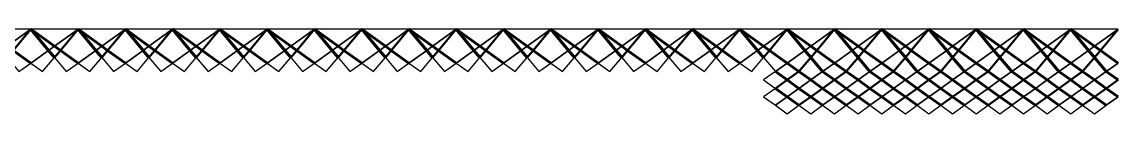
# Model space of a CAD drawing. Header units: millimetres. Extents: x 0 to 143, y 53 to 59.
# Drawn here: x 71.6 to 142.8, y 53.5 to 58.9 of the extents above; entities that cross this region are included whole.
import ezdxf

# ---------------------------------------------------------------- set-up
doc = ezdxf.new("R2010")
doc.units = ezdxf.units.MM
doc.layers.add('Concrete bases', color=2, linetype='Continuous')
for name, color, linetype, lineweight in [('Tendons 1 internal', 50, 'Continuous', 50), ('Tendons 2 external', 201, 'Continuous', 35), ('Tendons 3 middle', 170, 'Continuous', 60)]:
    doc.layers.add(name, color=color, linetype=linetype, lineweight=lineweight)

msp = doc.modelspace()

# ---------------------------------------------------------------- linework, layer by layer
at = {"layer": 'Concrete bases'}
for points in [[(72.145, 58.948), (69.075, 58.948), (70.61, 57.857)], [(72.145, 58.948), (70.61, 57.857), (70.993, 57.584)], [(72.145, 58.948), (70.993, 57.584), (72.145, 56.765), (73.296, 57.584)], [(75.215, 58.948), (72.145, 58.948), (73.68, 57.857)], [(72.145, 58.948), (73.296, 57.584), (73.68, 57.857)], [(75.215, 58.948), (73.68, 57.857), (74.063, 57.584)], [(75.215, 58.948), (74.063, 57.584), (75.215, 56.765), (76.366, 57.584)], [(75.215, 58.948), (76.366, 57.584), (76.75, 57.857)], [(78.285, 58.948), (75.215, 58.948), (76.75, 57.857)], [(78.285, 58.948), (76.75, 57.857), (77.133, 57.584)], [(78.285, 58.948), (77.133, 57.584), (78.285, 56.765), (79.436, 57.584)], [(78.285, 58.948), (79.436, 57.584), (79.82, 57.857)], [(81.355, 58.948), (78.285, 58.948), (79.82, 57.857)], [(81.355, 58.948), (79.82, 57.857), (80.203, 57.584)], [(81.355, 58.948), (80.203, 57.584), (81.355, 56.765), (82.506, 57.584)], [(84.425, 58.948), (81.355, 58.948), (82.89, 57.857)], [(81.355, 58.948), (82.506, 57.584), (82.89, 57.857)], [(84.425, 58.948), (82.89, 57.857), (83.273, 57.584)], [(84.425, 58.948), (83.273, 57.584), (84.425, 56.765), (85.576, 57.584)], [(84.425, 58.948), (85.576, 57.584), (85.96, 57.857)], [(87.495, 58.948), (84.425, 58.948), (85.96, 57.857)], [(87.495, 58.948), (85.96, 57.857), (86.343, 57.584)], [(87.495, 58.948), (86.343, 57.584), (87.495, 56.765), (88.646, 57.584)], [(87.495, 58.948), (88.646, 57.584), (89.03, 57.857)], [(90.565, 58.948), (87.495, 58.948), (89.03, 57.857)], [(90.565, 58.948), (89.03, 57.857), (89.413, 57.584)], [(90.565, 58.948), (89.413, 57.584), (90.565, 56.765), (91.716, 57.584)], [(93.635, 58.948), (90.565, 58.948), (92.1, 57.857)], [(90.565, 58.948), (91.716, 57.584), (92.1, 57.857)], [(93.635, 58.948), (92.1, 57.857), (92.483, 57.584)], [(93.635, 58.948), (92.483, 57.584), (93.635, 56.765), (94.786, 57.584)], [(96.705, 58.948), (93.635, 58.948), (95.17, 57.857)], [(93.635, 58.948), (94.786, 57.584), (95.17, 57.857)], [(96.705, 58.948), (95.17, 57.857), (95.553, 57.584)], [(96.705, 58.948), (95.553, 57.584), (96.705, 56.765), (97.856, 57.584)], [(96.705, 58.948), (97.856, 57.584), (98.24, 57.857)], [(99.775, 58.948), (96.705, 58.948), (98.24, 57.857)], [(99.775, 58.948), (98.24, 57.857), (98.623, 57.584)], [(99.775, 58.948), (98.623, 57.584), (99.775, 56.765), (100.926, 57.584)], [(102.845, 58.948), (99.775, 58.948), (101.31, 57.857)], [(99.775, 58.948), (100.926, 57.584), (101.31, 57.857)], [(102.845, 58.948), (101.31, 57.857), (101.693, 57.584)], [(102.845, 58.948), (101.693, 57.584), (102.845, 56.765), (103.996, 57.584)], [(102.845, 58.948), (103.996, 57.584), (104.38, 57.857)], [(105.915, 58.948), (102.845, 58.948), (104.38, 57.857)], [(105.915, 58.948), (104.38, 57.857), (104.763, 57.584)], [(105.915, 58.948), (104.763, 57.584), (105.915, 56.765), (107.066, 57.584)], [(105.915, 58.948), (107.066, 57.584), (107.45, 57.857)], [(108.985, 58.948), (105.915, 58.948), (107.45, 57.857)], [(108.985, 58.948), (107.45, 57.857), (107.833, 57.584)], [(108.985, 58.948), (107.833, 57.584), (108.985, 56.765), (110.136, 57.584)], [(108.985, 58.948), (110.136, 57.584), (110.52, 57.857)], [(112.055, 58.948), (108.985, 58.948), (110.52, 57.857)], [(112.055, 58.948), (110.52, 57.857), (110.903, 57.584)], [(112.055, 58.948), (110.903, 57.584), (112.055, 56.765), (113.206, 57.584)], [(115.125, 58.948), (112.055, 58.948), (113.59, 57.857)], [(112.055, 58.948), (113.206, 57.584), (113.59, 57.857)], [(115.125, 58.948), (113.59, 57.857), (113.973, 57.584)], [(115.125, 58.948), (113.973, 57.584), (115.125, 56.765), (116.276, 57.584)], [(115.125, 58.948), (116.276, 57.584), (116.66, 57.857)], [(118.195, 58.948), (115.125, 58.948), (116.66, 57.857)], [(118.195, 58.948), (116.66, 57.857), (117.043, 57.584)], [(118.195, 58.948), (117.043, 57.584), (118.195, 56.765), (119.346, 57.584)], [(118.195, 58.948), (119.346, 57.584), (119.73, 57.857)], [(121.265, 58.948), (118.195, 58.948), (119.73, 57.857)], [(121.265, 58.948), (119.73, 57.857), (120.113, 57.584)], [(121.265, 58.948), (120.113, 57.584), (121.265, 56.765), (122.416, 57.584)], [(121.265, 58.948), (122.416, 57.584), (122.8, 57.857)], [(124.335, 58.948), (121.265, 58.948), (122.8, 57.857)], [(124.335, 58.948), (122.8, 57.857), (123.183, 57.584)], [(124.335, 58.948), (123.183, 57.584), (124.335, 56.765), (125.486, 57.584)], [(124.335, 58.948), (125.486, 57.584), (125.87, 57.857)], [(127.405, 58.948), (124.335, 58.948), (125.87, 57.857)], [(127.405, 58.948), (125.87, 57.857), (126.253, 57.584)], [(127.405, 58.948), (126.253, 57.584), (127.405, 56.765), (128.556, 57.584)], [(130.475, 58.948), (127.405, 58.948), (128.94, 57.857)], [(127.405, 58.948), (128.556, 57.584), (128.94, 57.857)], [(130.475, 58.948), (128.94, 57.857), (129.323, 57.584)], [(130.475, 58.948), (129.323, 57.584), (130.475, 56.765), (131.626, 57.584)], [(133.545, 58.948), (130.475, 58.948), (132.01, 57.857)], [(130.475, 58.948), (131.626, 57.584), (132.01, 57.857)], [(133.545, 58.948), (132.01, 57.857), (132.393, 57.584)], [(133.545, 58.948), (132.393, 57.584), (133.545, 56.765), (134.696, 57.584)], [(133.545, 58.948), (134.696, 57.584), (135.08, 57.857)], [(136.615, 58.948), (133.545, 58.948), (135.08, 57.857)], [(136.615, 58.948), (135.08, 57.857), (135.463, 57.584)], [(136.615, 58.948), (135.463, 57.584), (136.615, 56.765), (137.766, 57.584)], [(139.685, 58.948), (136.615, 58.948), (138.15, 57.857)], [(136.615, 58.948), (137.766, 57.584), (138.15, 57.857)], [(139.685, 58.948), (138.15, 57.857), (138.533, 57.584)], [(139.685, 58.948), (138.533, 57.584), (139.685, 56.765), (140.836, 57.584)], [(139.685, 58.948), (140.836, 57.584), (141.22, 57.857)], [(142.755, 58.948), (139.685, 58.948), (141.22, 57.857)], [(142.755, 58.948), (141.22, 57.857), (141.603, 57.584)], [(74.063, 57.584), (73.68, 57.857), (73.296, 57.584), (73.68, 57.129)], [(77.133, 57.584), (76.75, 57.857), (76.366, 57.584), (76.75, 57.129)], [(80.203, 57.584), (79.82, 57.857), (79.436, 57.584), (79.82, 57.129)], [(83.273, 57.584), (82.89, 57.857), (82.506, 57.584), (82.89, 57.129)], [(86.343, 57.584), (85.96, 57.857), (85.576, 57.584), (85.96, 57.129)], [(89.413, 57.584), (89.03, 57.857), (88.646, 57.584), (89.03, 57.129)], [(92.483, 57.584), (92.1, 57.857), (91.716, 57.584), (92.1, 57.129)], [(95.553, 57.584), (95.17, 57.857), (94.786, 57.584), (95.17, 57.129)], [(98.623, 57.584), (98.24, 57.857), (97.856, 57.584), (98.24, 57.129)], [(101.693, 57.584), (101.31, 57.857), (100.926, 57.584), (101.31, 57.129)], [(104.763, 57.584), (104.38, 57.857), (103.996, 57.584), (104.38, 57.129)], [(107.833, 57.584), (107.45, 57.857), (107.066, 57.584), (107.45, 57.129)], [(110.903, 57.584), (110.52, 57.857), (110.136, 57.584), (110.52, 57.129)], [(113.973, 57.584), (113.59, 57.857), (113.206, 57.584), (113.59, 57.129)], [(117.043, 57.584), (116.66, 57.857), (116.276, 57.584), (116.66, 57.129)], [(120.113, 57.584), (119.73, 57.857), (119.346, 57.584), (119.73, 57.129)], [(123.183, 57.584), (122.8, 57.857), (122.416, 57.584), (122.8, 57.129)], [(126.253, 57.584), (125.87, 57.857), (125.486, 57.584), (125.87, 57.129)], [(129.323, 57.584), (128.94, 57.857), (128.556, 57.584), (128.94, 57.129)], [(132.393, 57.584), (132.01, 57.857), (131.626, 57.584), (132.01, 57.129)], [(135.463, 57.584), (135.08, 57.857), (134.696, 57.584), (135.08, 57.129)], [(138.533, 57.584), (138.15, 57.857), (137.766, 57.584), (138.15, 57.129)], [(141.603, 57.584), (141.22, 57.857), (140.836, 57.584), (141.22, 57.129)], [(72.145, 56.765), (70.993, 57.584), (70.61, 57.129), (71.377, 56.219)], [(73.68, 57.129), (73.296, 57.584), (72.145, 56.765), (72.912, 56.219)], [(74.063, 57.584), (73.68, 57.129), (74.447, 56.219), (75.215, 56.765)], [(76.75, 57.129), (76.366, 57.584), (75.215, 56.765), (75.982, 56.219)], [(77.133, 57.584), (76.75, 57.129), (77.517, 56.219), (78.285, 56.765)], [(79.82, 57.129), (79.436, 57.584), (78.285, 56.765), (79.052, 56.219)], [(81.355, 56.765), (80.203, 57.584), (79.82, 57.129), (80.587, 56.219)], [(82.89, 57.129), (82.506, 57.584), (81.355, 56.765), (82.122, 56.219)], [(83.273, 57.584), (82.89, 57.129), (83.657, 56.219), (84.425, 56.765)], [(85.96, 57.129), (85.576, 57.584), (84.425, 56.765), (85.192, 56.219)], [(87.495, 56.765), (86.343, 57.584), (85.96, 57.129), (86.727, 56.219)], [(89.03, 57.129), (88.646, 57.584), (87.495, 56.765), (88.262, 56.219)], [(90.565, 56.765), (89.413, 57.584), (89.03, 57.129), (89.797, 56.219)], [(92.1, 57.129), (91.716, 57.584), (90.565, 56.765), (91.332, 56.219)], [(92.483, 57.584), (92.1, 57.129), (92.867, 56.219), (93.635, 56.765)], [(95.17, 57.129), (94.786, 57.584), (93.635, 56.765), (94.402, 56.219)], [(95.553, 57.584), (95.17, 57.129), (95.937, 56.219), (96.705, 56.765)], [(98.24, 57.129), (97.856, 57.584), (96.705, 56.765), (97.472, 56.219)], [(99.775, 56.765), (98.623, 57.584), (98.24, 57.129), (99.007, 56.219)], [(101.31, 57.129), (100.926, 57.584), (99.775, 56.765), (100.542, 56.219)], [(101.693, 57.584), (101.31, 57.129), (102.077, 56.219), (102.845, 56.765)], [(104.38, 57.129), (103.996, 57.584), (102.845, 56.765), (103.612, 56.219)], [(105.915, 56.765), (104.763, 57.584), (104.38, 57.129), (105.147, 56.219)], [(107.45, 57.129), (107.066, 57.584), (105.915, 56.765), (106.682, 56.219)], [(108.985, 56.765), (107.833, 57.584), (107.45, 57.129), (108.217, 56.219)], [(110.52, 57.129), (110.136, 57.584), (108.985, 56.765), (109.752, 56.219)], [(110.903, 57.584), (110.52, 57.129), (111.287, 56.219), (112.055, 56.765)], [(113.59, 57.129), (113.206, 57.584), (112.055, 56.765), (112.822, 56.219)], [(113.973, 57.584), (113.59, 57.129), (114.357, 56.219), (115.125, 56.765)], [(116.66, 57.129), (116.276, 57.584), (115.125, 56.765), (115.892, 56.219)], [(118.195, 56.765), (117.043, 57.584), (116.66, 57.129), (117.427, 56.219)], [(119.73, 57.129), (119.346, 57.584), (118.195, 56.765), (118.962, 56.219)], [(120.113, 57.584), (119.73, 57.129), (120.497, 56.219), (121.265, 56.765)], [(122.8, 57.129), (122.416, 57.584), (121.265, 56.765), (122.032, 56.219)], [(123.567, 56.219), (122.8, 57.129), (122.032, 56.219), (122.8, 55.673)], [(124.335, 56.765), (123.183, 57.584), (122.8, 57.129), (123.567, 56.219)], [(125.87, 57.129), (125.486, 57.584), (124.335, 56.765), (125.102, 56.219)], [(126.637, 56.219), (125.87, 57.129), (125.102, 56.219), (125.87, 55.673)], [(127.405, 56.765), (126.253, 57.584), (125.87, 57.129), (126.637, 56.219)], [(128.94, 57.129), (128.556, 57.584), (127.405, 56.765), (128.172, 56.219)], [(129.707, 56.219), (128.94, 57.129), (128.172, 56.219), (128.94, 55.673)], [(129.323, 57.584), (128.94, 57.129), (129.707, 56.219), (130.475, 56.765)], [(132.01, 57.129), (131.626, 57.584), (130.475, 56.765), (131.242, 56.219)], [(132.777, 56.219), (132.01, 57.129), (131.242, 56.219), (132.01, 55.673)], [(132.393, 57.584), (132.01, 57.129), (132.777, 56.219), (133.545, 56.765)], [(135.08, 57.129), (134.696, 57.584), (133.545, 56.765), (134.312, 56.219)], [(135.847, 56.219), (135.08, 57.129), (134.312, 56.219), (135.08, 55.673)], [(136.615, 56.765), (135.463, 57.584), (135.08, 57.129), (135.847, 56.219)], [(138.15, 57.129), (137.766, 57.584), (136.615, 56.765), (137.382, 56.219)], [(138.917, 56.219), (138.15, 57.129), (137.382, 56.219), (138.15, 55.673)], [(138.533, 57.584), (138.15, 57.129), (138.917, 56.219), (139.685, 56.765)], [(141.22, 57.129), (140.836, 57.584), (139.685, 56.765), (140.452, 56.219)], [(141.987, 56.219), (141.22, 57.129), (140.452, 56.219), (141.22, 55.673)], [(142.755, 56.765), (141.603, 57.584), (141.22, 57.129), (141.987, 56.219)], [(121.265, 56.765), (120.497, 56.219), (121.265, 55.673), (122.032, 56.219)], [(124.335, 56.765), (123.567, 56.219), (124.335, 55.673), (125.102, 56.219)], [(127.405, 56.765), (126.637, 56.219), (127.405, 55.673), (128.172, 56.219)], [(130.475, 56.765), (129.707, 56.219), (130.475, 55.673), (131.242, 56.219)], [(133.545, 56.765), (132.777, 56.219), (133.545, 55.673), (134.312, 56.219)], [(136.615, 56.765), (135.847, 56.219), (136.615, 55.673), (137.382, 56.219)], [(139.685, 56.765), (138.917, 56.219), (139.685, 55.673), (140.452, 56.219)], [(120.497, 56.219), (119.73, 55.673), (120.497, 55.128), (121.265, 55.673)], [(121.265, 55.673), (120.497, 55.128), (121.265, 54.582), (122.032, 55.128)], [(122.032, 56.219), (121.265, 55.673), (122.032, 55.128), (122.8, 55.673)], [(122.8, 55.673), (122.032, 55.128), (122.8, 54.582), (123.567, 55.128)], [(123.567, 56.219), (122.8, 55.673), (123.567, 55.128), (124.335, 55.673)], [(124.335, 55.673), (123.567, 55.128), (124.335, 54.582), (125.102, 55.128)], [(125.102, 56.219), (124.335, 55.673), (125.102, 55.128), (125.87, 55.673)], [(125.87, 55.673), (125.102, 55.128), (125.87, 54.582), (126.637, 55.128)], [(126.637, 56.219), (125.87, 55.673), (126.637, 55.128), (127.405, 55.673)], [(127.405, 55.673), (126.637, 55.128), (127.405, 54.582), (128.172, 55.128)], [(128.172, 56.219), (127.405, 55.673), (128.172, 55.128), (128.94, 55.673)], [(128.94, 55.673), (128.172, 55.128), (128.94, 54.582), (129.707, 55.128)], [(129.707, 56.219), (128.94, 55.673), (129.707, 55.128), (130.475, 55.673)], [(130.475, 55.673), (129.707, 55.128), (130.475, 54.582), (131.242, 55.128)], [(131.242, 56.219), (130.475, 55.673), (131.242, 55.128), (132.01, 55.673)], [(132.01, 55.673), (131.242, 55.128), (132.01, 54.582), (132.777, 55.128)], [(132.777, 56.219), (132.01, 55.673), (132.777, 55.128), (133.545, 55.673)], [(133.545, 55.673), (132.777, 55.128), (133.545, 54.582), (134.312, 55.128)], [(134.312, 56.219), (133.545, 55.673), (134.312, 55.128), (135.08, 55.673)], [(135.08, 55.673), (134.312, 55.128), (135.08, 54.582), (135.847, 55.128)], [(135.847, 56.219), (135.08, 55.673), (135.847, 55.128), (136.615, 55.673)], [(136.615, 55.673), (135.847, 55.128), (136.615, 54.582), (137.382, 55.128)], [(137.382, 56.219), (136.615, 55.673), (137.382, 55.128), (138.15, 55.673)], [(138.15, 55.673), (137.382, 55.128), (138.15, 54.582), (138.917, 55.128)], [(138.917, 56.219), (138.15, 55.673), (138.917, 55.128), (139.685, 55.673)], [(139.685, 55.673), (138.917, 55.128), (139.685, 54.582), (140.452, 55.128)], [(140.452, 56.219), (139.685, 55.673), (140.452, 55.128), (141.22, 55.673)], [(141.22, 55.673), (140.452, 55.128), (141.22, 54.582), (141.987, 55.128)], [(141.987, 56.219), (141.22, 55.673), (141.987, 55.128), (142.755, 55.673)], [(120.497, 55.128), (119.73, 54.582), (120.497, 54.036), (121.265, 54.582)], [(122.032, 55.128), (121.265, 54.582), (122.032, 54.036), (122.8, 54.582)], [(123.567, 55.128), (122.8, 54.582), (123.567, 54.036), (124.335, 54.582)], [(125.102, 55.128), (124.335, 54.582), (125.102, 54.036), (125.87, 54.582)], [(126.637, 55.128), (125.87, 54.582), (126.637, 54.036), (127.405, 54.582)], [(128.172, 55.128), (127.405, 54.582), (128.172, 54.036), (128.94, 54.582)], [(129.707, 55.128), (128.94, 54.582), (129.707, 54.036), (130.475, 54.582)], [(131.242, 55.128), (130.475, 54.582), (131.242, 54.036), (132.01, 54.582)], [(132.777, 55.128), (132.01, 54.582), (132.777, 54.036), (133.545, 54.582)], [(134.312, 55.128), (133.545, 54.582), (134.312, 54.036), (135.08, 54.582)], [(135.847, 55.128), (135.08, 54.582), (135.847, 54.036), (136.615, 54.582)], [(137.382, 55.128), (136.615, 54.582), (137.382, 54.036), (138.15, 54.582)], [(138.917, 55.128), (138.15, 54.582), (138.917, 54.036), (139.685, 54.582)], [(140.452, 55.128), (139.685, 54.582), (140.452, 54.036), (141.22, 54.582)], [(141.987, 55.128), (141.22, 54.582), (141.987, 54.036), (142.755, 54.582)], [(121.265, 54.582), (120.497, 54.036), (121.265, 53.49), (122.032, 54.036)], [(122.8, 54.582), (122.032, 54.036), (122.8, 53.49), (123.567, 54.036)], [(124.335, 54.582), (123.567, 54.036), (124.335, 53.49), (125.102, 54.036)], [(125.87, 54.582), (125.102, 54.036), (125.87, 53.49), (126.637, 54.036)], [(127.405, 54.582), (126.637, 54.036), (127.405, 53.49), (128.172, 54.036)], [(128.94, 54.582), (128.172, 54.036), (128.94, 53.49), (129.707, 54.036)], [(130.475, 54.582), (129.707, 54.036), (130.475, 53.49), (131.242, 54.036)], [(132.01, 54.582), (131.242, 54.036), (132.01, 53.49), (132.777, 54.036)], [(133.545, 54.582), (132.777, 54.036), (133.545, 53.49), (134.312, 54.036)], [(135.08, 54.582), (134.312, 54.036), (135.08, 53.49), (135.847, 54.036)], [(136.615, 54.582), (135.847, 54.036), (136.615, 53.49), (137.382, 54.036)], [(138.15, 54.582), (137.382, 54.036), (138.15, 53.49), (138.917, 54.036)], [(139.685, 54.582), (138.917, 54.036), (139.685, 53.49), (140.452, 54.036)], [(141.22, 54.582), (140.452, 54.036), (141.22, 53.49), (141.987, 54.036)]]:
    msp.add_lwpolyline(points, close=True, dxfattribs=at)
at = {"layer": 'Tendons 1 internal', "linetype": 'Continuous', "ltscale": 250}
for p, q in [((72.145, 58.948, 0.4), (70.994, 57.584, 0.4)), ((75.215, 58.948, 0.4), (74.064, 57.584, 0.4)), ((77.134, 57.584, 0.4), (78.285, 58.948, 0.4)), ((81.355, 58.948, 0.4), (80.204, 57.584, 0.4)), ((84.425, 58.948, 0.4), (83.274, 57.584, 0.4)), ((87.495, 58.948, 0.4), (86.344, 57.584, 0.4)), ((90.565, 58.948, 0.4), (89.414, 57.584, 0.4)), ((93.635, 58.948, 0.4), (92.484, 57.584, 0.4)), ((95.554, 57.584, 0.4), (96.705, 58.948, 0.4)), ((99.775, 58.948, 0.4), (98.624, 57.584, 0.4)), ((101.694, 57.584, 0.4), (102.845, 58.948, 0.4)), ((105.915, 58.948, 0.4), (104.764, 57.584, 0.4)), ((108.985, 58.948, 0.4), (107.834, 57.584, 0.4)), ((112.055, 58.948, 0.4), (110.904, 57.584, 0.4)), ((113.974, 57.584, 0.4), (115.125, 58.948, 0.4)), ((118.195, 58.948, 0.4), (117.044, 57.584, 0.4)), ((121.265, 58.948, 0.4), (120.114, 57.584, 0.4)), ((124.335, 58.948, 0.4), (123.184, 57.584, 0.4)), ((127.405, 58.948, 0.4), (126.254, 57.584, 0.4)), ((130.475, 58.948, 0.4), (129.324, 57.584, 0.4)), ((132.394, 57.584, 0.4), (133.545, 58.948, 0.4)), ((136.615, 58.948, 0.4), (135.464, 57.584, 0.4)), ((139.685, 58.948, 0.4), (138.534, 57.584, 0.4)), ((141.604, 57.584, 0.4), (142.755, 58.948, 0.4)), ((73.68, 57.129, 0.4), (74.064, 57.584, 0.4)), ((77.134, 57.584, 0.4), (76.75, 57.129, 0.4)), ((79.82, 57.129, 0.4), (80.204, 57.584, 0.4)), ((83.274, 57.584, 0.4), (82.89, 57.129, 0.4)), ((86.344, 57.584, 0.4), (85.96, 57.129, 0.4)), ((89.414, 57.584, 0.4), (89.03, 57.129, 0.4)), ((92.1, 57.129, 0.4), (92.484, 57.584, 0.4)), ((95.17, 57.129, 0.4), (95.554, 57.584, 0.4)), ((98.624, 57.584, 0.4), (98.24, 57.129, 0.4)), ((101.31, 57.129, 0.4), (101.694, 57.584, 0.4)), ((104.764, 57.584, 0.4), (104.38, 57.129, 0.4)), ((107.45, 57.129, 0.4), (107.834, 57.584, 0.4)), ((110.904, 57.584, 0.4), (110.52, 57.129, 0.4)), ((113.974, 57.584, 0.4), (113.59, 57.129, 0.4)), ((117.044, 57.584, 0.4), (116.66, 57.129, 0.4)), ((119.73, 57.129, 0.4), (120.114, 57.584, 0.4)), ((122.033, 56.219, 0.4), (122.8, 57.129, 0.4)), ((123.184, 57.584, 0.4), (122.8, 57.129, 0.4)), ((125.103, 56.219, 0.4), (125.87, 57.129, 0.4)), ((126.254, 57.584, 0.4), (125.87, 57.129, 0.4)), ((128.94, 57.129, 0.4), (128.173, 56.219, 0.4)), ((128.94, 57.129, 0.4), (129.324, 57.584, 0.4)), ((131.243, 56.219, 0.4), (132.01, 57.129, 0.4)), ((132.01, 57.129, 0.4), (132.394, 57.584, 0.4)), ((134.313, 56.219, 0.4), (135.08, 57.129, 0.4)), ((135.464, 57.584, 0.4), (135.08, 57.129, 0.4)), ((138.15, 57.129, 0.4), (137.383, 56.219, 0.4)), ((138.534, 57.584, 0.4), (138.15, 57.129, 0.4)), ((141.22, 57.129, 0.4), (140.453, 56.219, 0.4)), ((141.22, 57.129, 0.4), (141.604, 57.584, 0.4)), ((120.498, 55.128, 0.4), (121.265, 55.673, 0.4)), ((122.033, 56.219, 0.4), (121.265, 55.673, 0.4)), ((124.335, 55.673, 0.4), (123.568, 55.128, 0.4)), ((125.103, 56.219, 0.4), (124.335, 55.673, 0.4)), ((127.405, 55.673, 0.4), (126.638, 55.128, 0.4)), ((127.405, 55.673, 0.4), (128.173, 56.219, 0.4)), ((129.708, 55.128, 0.4), (130.475, 55.673, 0.4)), ((130.475, 55.673, 0.4), (131.243, 56.219, 0.4)), ((133.545, 55.673, 0.4), (132.778, 55.128, 0.4)), ((133.545, 55.673, 0.4), (134.313, 56.219, 0.4)), ((135.848, 55.128, 0.4), (136.615, 55.673, 0.4)), ((136.615, 55.673, 0.4), (137.383, 56.219, 0.4)), ((139.685, 55.673, 0.4), (138.918, 55.128, 0.4)), ((139.685, 55.673, 0.4), (140.453, 56.219, 0.4)), ((141.988, 55.128, 0.4), (142.755, 55.673, 0.4)), ((123.568, 55.128, 0.4), (122.8, 54.582, 0.4)), ((125.87, 54.582, 0.4), (126.638, 55.128, 0.4)), ((128.94, 54.582, 0.4), (129.708, 55.128, 0.4)), ((132.01, 54.582, 0.4), (132.778, 55.128, 0.4)), ((135.848, 55.128, 0.4), (135.08, 54.582, 0.4)), ((138.15, 54.582, 0.4), (138.918, 55.128, 0.4)), ((141.22, 54.582, 0.4), (141.988, 55.128, 0.4)), ((122.033, 54.036, 0.4), (122.8, 54.582, 0.4)), ((125.87, 54.582, 0.4), (125.103, 54.036, 0.4)), ((128.94, 54.582, 0.4), (128.173, 54.036, 0.4)), ((131.243, 54.036, 0.4), (132.01, 54.582, 0.4)), ((134.313, 54.036, 0.4), (135.08, 54.582, 0.4)), ((137.383, 54.036, 0.4), (138.15, 54.582, 0.4)), ((141.22, 54.582, 0.4), (140.453, 54.036, 0.4))]:
    msp.add_line(p, q, dxfattribs=at)
at = {"layer": 'Tendons 2 external', "linetype": 'Continuous', "ltscale": 250}
for p, q in [((72.145, 58.948, 0.9), (70.61, 57.857, 0.9)), ((73.68, 57.857, 0.9), (75.215, 58.948, 0.9)), ((78.285, 58.948, 0.9), (76.75, 57.857, 0.9)), ((81.355, 58.948, 0.9), (79.82, 57.857, 0.9)), ((82.89, 57.857, 0.9), (84.425, 58.948, 0.9)), ((85.96, 57.857, 0.9), (87.495, 58.948, 0.9)), ((90.565, 58.948, 0.9), (89.03, 57.857, 0.9)), ((93.635, 58.948, 0.9), (92.1, 57.857, 0.9)), ((95.17, 57.857, 0.9), (96.705, 58.948, 0.9)), ((98.24, 57.857, 0.9), (99.775, 58.948, 0.9)), ((102.845, 58.948, 0.9), (101.31, 57.857, 0.9)), ((104.38, 57.857, 0.9), (105.915, 58.948, 0.9)), ((108.985, 58.948, 0.9), (107.45, 57.857, 0.9)), ((112.055, 58.948, 0.9), (110.52, 57.857, 0.9)), ((115.125, 58.948, 0.9), (113.59, 57.857, 0.9)), ((118.195, 58.948, 0.9), (116.66, 57.857, 0.9)), ((121.265, 58.948, 0.9), (119.73, 57.857, 0.9)), ((122.8, 57.857, 0.9), (124.335, 58.948, 0.9)), ((125.87, 57.857, 0.9), (127.405, 58.948, 0.9)), ((130.475, 58.948, 0.9), (128.94, 57.857, 0.9)), ((132.01, 57.857, 0.9), (133.545, 58.948, 0.9)), ((135.08, 57.857, 0.9), (136.615, 58.948, 0.9)), ((138.15, 57.857, 0.9), (139.685, 58.948, 0.9)), ((141.22, 57.857, 0.9), (142.755, 58.948, 0.9)), ((73.68, 57.857, 0.9), (73.296, 57.584, 0.9)), ((76.366, 57.584, 0.9), (76.75, 57.857, 0.9)), ((79.82, 57.857, 0.9), (79.436, 57.584, 0.9)), ((82.506, 57.584, 0.9), (82.89, 57.857, 0.9)), ((85.96, 57.857, 0.9), (85.576, 57.584, 0.9)), ((88.646, 57.584, 0.9), (89.03, 57.857, 0.9)), ((91.716, 57.584, 0.9), (92.1, 57.857, 0.9)), ((95.17, 57.857, 0.9), (94.786, 57.584, 0.9)), ((97.856, 57.584, 0.9), (98.24, 57.857, 0.9)), ((100.926, 57.584, 0.9), (101.31, 57.857, 0.9)), ((103.996, 57.584, 0.9), (104.38, 57.857, 0.9)), ((107.45, 57.857, 0.9), (107.066, 57.584, 0.9)), ((110.52, 57.857, 0.9), (110.136, 57.584, 0.9)), ((113.59, 57.857, 0.9), (113.206, 57.584, 0.9)), ((116.276, 57.584, 0.9), (116.66, 57.857, 0.9)), ((119.346, 57.584, 0.9), (119.73, 57.857, 0.9)), ((122.416, 57.584, 0.9), (122.8, 57.857, 0.9)), ((125.486, 57.584, 0.9), (125.87, 57.857, 0.9)), ((128.556, 57.584, 0.9), (128.94, 57.857, 0.9)), ((132.01, 57.857, 0.9), (131.626, 57.584, 0.9)), ((135.08, 57.857, 0.9), (134.696, 57.584, 0.9)), ((137.766, 57.584, 0.9), (138.15, 57.857, 0.9)), ((140.836, 57.584, 0.9), (141.22, 57.857, 0.9)), ((72.145, 56.765, 0.9), (73.296, 57.584, 0.9)), ((75.215, 56.765, 0.9), (76.366, 57.584, 0.9)), ((78.285, 56.765, 0.9), (79.436, 57.584, 0.9)), ((82.506, 57.584, 0.9), (81.355, 56.765, 0.9)), ((84.425, 56.765, 0.9), (85.576, 57.584, 0.9)), ((88.646, 57.584, 0.9), (87.495, 56.765, 0.9)), ((91.716, 57.584, 0.9), (90.565, 56.765, 0.9)), ((94.786, 57.584, 0.9), (93.635, 56.765, 0.9)), ((97.856, 57.584, 0.9), (96.705, 56.765, 0.9)), ((99.775, 56.765, 0.9), (100.926, 57.584, 0.9)), ((103.996, 57.584, 0.9), (102.845, 56.765, 0.9)), ((105.915, 56.765, 0.9), (107.066, 57.584, 0.9)), ((108.985, 56.765, 0.9), (110.136, 57.584, 0.9)), ((113.206, 57.584, 0.9), (112.055, 56.765, 0.9)), ((116.276, 57.584, 0.9), (115.125, 56.765, 0.9)), ((118.195, 56.765, 0.9), (119.346, 57.584, 0.9)), ((122.416, 57.584, 0.9), (121.265, 56.765, 0.9)), ((125.486, 57.584, 0.9), (124.335, 56.765, 0.9)), ((128.556, 57.584, 0.9), (127.405, 56.765, 0.9)), ((131.626, 57.584, 0.9), (130.475, 56.765, 0.9)), ((134.696, 57.584, 0.9), (133.545, 56.765, 0.9)), ((137.766, 57.584, 0.9), (136.615, 56.765, 0.9)), ((140.836, 57.584, 0.9), (139.685, 56.765, 0.9)), ((121.265, 56.765, 0.9), (120.498, 56.219, 0.9)), ((123.568, 56.219, 0.9), (124.335, 56.765, 0.9)), ((127.405, 56.765, 0.9), (126.638, 56.219, 0.9)), ((129.708, 56.219, 0.9), (130.475, 56.765, 0.9)), ((133.545, 56.765, 0.9), (132.778, 56.219, 0.9)), ((136.615, 56.765, 0.9), (135.848, 56.219, 0.9)), ((138.918, 56.219, 0.9), (139.685, 56.765, 0.9)), ((141.988, 56.219, 0.9), (142.755, 56.765, 0.9)), ((122.033, 55.128, 0.9), (122.8, 55.673, 0.9)), ((122.8, 55.673, 0.9), (123.568, 56.219, 0.9)), ((125.103, 55.128, 0.9), (125.87, 55.673, 0.9)), ((125.87, 55.673, 0.9), (126.638, 56.219, 0.9)), ((128.94, 55.673, 0.9), (128.173, 55.128, 0.9)), ((129.708, 56.219, 0.9), (128.94, 55.673, 0.9)), ((132.01, 55.673, 0.9), (131.243, 55.128, 0.9)), ((132.01, 55.673, 0.9), (132.778, 56.219, 0.9)), ((134.313, 55.128, 0.9), (135.08, 55.673, 0.9)), ((135.848, 56.219, 0.9), (135.08, 55.673, 0.9)), ((138.15, 55.673, 0.9), (137.383, 55.128, 0.9)), ((138.15, 55.673, 0.9), (138.918, 56.219, 0.9)), ((141.22, 55.673, 0.9), (140.453, 55.128, 0.9)), ((141.988, 56.219, 0.9), (141.22, 55.673, 0.9)), ((121.265, 54.582, 0.9), (122.033, 55.128, 0.9)), ((124.335, 54.582, 0.9), (125.103, 55.128, 0.9)), ((128.173, 55.128, 0.9), (127.405, 54.582, 0.9)), ((131.243, 55.128, 0.9), (130.475, 54.582, 0.9)), ((133.545, 54.582, 0.9), (134.313, 55.128, 0.9)), ((137.383, 55.128, 0.9), (136.615, 54.582, 0.9)), ((140.453, 55.128, 0.9), (139.685, 54.582, 0.9)), ((120.498, 54.036, 0.9), (121.265, 54.582, 0.9)), ((124.335, 54.582, 0.9), (123.568, 54.036, 0.9)), ((127.405, 54.582, 0.9), (126.638, 54.036, 0.9)), ((130.475, 54.582, 0.9), (129.708, 54.036, 0.9)), ((132.778, 54.036, 0.9), (133.545, 54.582, 0.9)), ((135.848, 54.036, 0.9), (136.615, 54.582, 0.9)), ((138.918, 54.036, 0.9), (139.685, 54.582, 0.9)), ((141.988, 54.036, 0.9), (142.755, 54.582, 0.9))]:
    msp.add_line(p, q, dxfattribs=at)
at = {"layer": 'Tendons 3 middle', "linetype": 'Continuous', "ltscale": 250}
for p, q in [((73.296, 57.584, 0.65), (72.145, 58.948, 0.65)), ((72.145, 58.948, 0.65), (73.68, 57.857, 0.65)), ((76.366, 57.584, 0.65), (75.215, 58.948, 0.65)), ((76.75, 57.857, 0.65), (75.215, 58.948, 0.65)), ((79.436, 57.584, 0.65), (78.285, 58.948, 0.65)), ((78.285, 58.948, 0.65), (79.82, 57.857, 0.65)), ((81.355, 58.948, 0.65), (82.506, 57.584, 0.65)), ((81.355, 58.948, 0.65), (82.89, 57.857, 0.65)), ((85.576, 57.584, 0.65), (84.425, 58.948, 0.65)), ((84.425, 58.948, 0.65), (85.96, 57.857, 0.65)), ((88.646, 57.584, 0.65), (87.495, 58.948, 0.65)), ((87.495, 58.948, 0.65), (89.03, 57.857, 0.65)), ((92.1, 57.857, 0.65), (90.565, 58.948, 0.65)), ((90.565, 58.948, 0.65), (91.716, 57.584, 0.65)), ((94.786, 57.584, 0.65), (93.635, 58.948, 0.65)), ((93.635, 58.948, 0.65), (95.17, 57.857, 0.65)), ((96.705, 58.948, 0.65), (98.24, 57.857, 0.65)), ((96.705, 58.948, 0.65), (97.856, 57.584, 0.65)), ((100.926, 57.584, 0.65), (99.775, 58.948, 0.65)), ((99.775, 58.948, 0.65), (101.31, 57.857, 0.65)), ((103.996, 57.584, 0.65), (102.845, 58.948, 0.65)), ((104.38, 57.857, 0.65), (102.845, 58.948, 0.65)), ((107.066, 57.584, 0.65), (105.915, 58.948, 0.65)), ((105.915, 58.948, 0.65), (107.45, 57.857, 0.65)), ((110.136, 57.584, 0.65), (108.985, 58.948, 0.65)), ((110.52, 57.857, 0.65), (108.985, 58.948, 0.65)), ((108.985, 58.948, 0.65), (110.136, 57.584, 0.65)), ((113.206, 57.584, 0.65), (112.055, 58.948, 0.65)), ((113.59, 57.857, 0.65), (112.055, 58.948, 0.65)), ((115.125, 58.948, 0.65), (116.66, 57.857, 0.65)), ((115.125, 58.948, 0.65), (116.276, 57.584, 0.65)), ((118.195, 58.948, 0.65), (119.346, 57.584, 0.65)), ((118.195, 58.948, 0.65), (119.73, 57.857, 0.65)), ((122.416, 57.584, 0.65), (121.265, 58.948, 0.65)), ((121.265, 58.948, 0.65), (122.8, 57.857, 0.65)), ((124.335, 58.948, 0.65), (125.486, 57.584, 0.65)), ((124.335, 58.948, 0.65), (125.87, 57.857, 0.65)), ((127.405, 58.948, 0.65), (128.556, 57.584, 0.65)), ((127.405, 58.948, 0.65), (128.94, 57.857, 0.65)), ((132.01, 57.857, 0.65), (130.475, 58.948, 0.65)), ((130.475, 58.948, 0.65), (131.626, 57.584, 0.65)), ((134.696, 57.584, 0.65), (133.545, 58.948, 0.65)), ((133.545, 58.948, 0.65), (135.08, 57.857, 0.65)), ((136.615, 58.948, 0.65), (137.766, 57.584, 0.65)), ((136.615, 58.948, 0.65), (138.15, 57.857, 0.65)), ((141.22, 57.857, 0.65), (139.685, 58.948, 0.65)), ((139.685, 58.948, 0.65), (140.836, 57.584, 0.65)), ((73.68, 57.857, 0.65), (74.064, 57.584, 0.65)), ((77.134, 57.584, 0.65), (76.75, 57.857, 0.65)), ((80.204, 57.584, 0.65), (79.82, 57.857, 0.65)), ((83.274, 57.584, 0.65), (82.89, 57.857, 0.65)), ((86.344, 57.584, 0.65), (85.96, 57.857, 0.65)), ((89.414, 57.584, 0.65), (89.03, 57.857, 0.65)), ((92.484, 57.584, 0.65), (92.1, 57.857, 0.65)), ((95.554, 57.584, 0.65), (95.17, 57.857, 0.65)), ((98.624, 57.584, 0.65), (98.24, 57.857, 0.65)), ((101.31, 57.857, 0.65), (101.694, 57.584, 0.65)), ((104.38, 57.857, 0.65), (104.764, 57.584, 0.65)), ((107.45, 57.857, 0.65), (107.834, 57.584, 0.65)), ((110.904, 57.584, 0.65), (110.52, 57.857, 0.65)), ((113.59, 57.857, 0.65), (113.974, 57.584, 0.65)), ((116.66, 57.857, 0.65), (117.044, 57.584, 0.65)), ((120.114, 57.584, 0.65), (119.73, 57.857, 0.65)), ((122.8, 57.857, 0.65), (123.184, 57.584, 0.65)), ((125.87, 57.857, 0.65), (126.254, 57.584, 0.65)), ((129.324, 57.584, 0.65), (128.94, 57.857, 0.65)), ((132.01, 57.857, 0.65), (132.394, 57.584, 0.65)), ((135.08, 57.857, 0.65), (135.464, 57.584, 0.65)), ((138.15, 57.857, 0.65), (138.534, 57.584, 0.65)), ((141.22, 57.857, 0.65), (141.604, 57.584, 0.65)), ((70.994, 57.584, 0.65), (72.145, 56.765, 0.65)), ((73.296, 57.584, 0.65), (73.68, 57.129, 0.65)), ((74.064, 57.584, 0.65), (75.215, 56.765, 0.65)), ((76.75, 57.129, 0.65), (76.366, 57.584, 0.65)), ((77.134, 57.584, 0.65), (78.285, 56.765, 0.65)), ((79.82, 57.129, 0.65), (79.436, 57.584, 0.65)), ((80.204, 57.584, 0.65), (81.355, 56.765, 0.65)), ((82.506, 57.584, 0.65), (82.89, 57.129, 0.65)), ((83.274, 57.584, 0.65), (84.425, 56.765, 0.65)), ((85.96, 57.129, 0.65), (85.576, 57.584, 0.65)), ((87.495, 56.765, 0.65), (86.344, 57.584, 0.65)), ((88.646, 57.584, 0.65), (89.03, 57.129, 0.65)), ((90.565, 56.765, 0.65), (89.414, 57.584, 0.65)), ((92.1, 57.129, 0.65), (91.716, 57.584, 0.65)), ((93.635, 56.765, 0.65), (92.484, 57.584, 0.65)), ((95.17, 57.129, 0.65), (94.786, 57.584, 0.65)), ((95.554, 57.584, 0.65), (96.705, 56.765, 0.65)), ((97.856, 57.584, 0.65), (98.24, 57.129, 0.65)), ((99.775, 56.765, 0.65), (98.624, 57.584, 0.65)), ((100.926, 57.584, 0.65), (101.31, 57.129, 0.65)), ((102.845, 56.765, 0.65), (101.694, 57.584, 0.65)), ((104.38, 57.129, 0.65), (103.996, 57.584, 0.65)), ((104.764, 57.584, 0.65), (105.915, 56.765, 0.65)), ((107.45, 57.129, 0.65), (107.066, 57.584, 0.65)), ((108.985, 56.765, 0.65), (107.834, 57.584, 0.65)), ((110.136, 57.584, 0.65), (110.52, 57.129, 0.65)), ((112.055, 56.765, 0.65), (110.904, 57.584, 0.65)), ((113.206, 57.584, 0.65), (113.59, 57.129, 0.65)), ((113.974, 57.584, 0.65), (115.125, 56.765, 0.65)), ((116.66, 57.129, 0.65), (116.276, 57.584, 0.65)), ((118.195, 56.765, 0.65), (117.044, 57.584, 0.65)), ((119.73, 57.129, 0.65), (119.346, 57.584, 0.65)), ((121.265, 56.765, 0.65), (120.114, 57.584, 0.65)), ((122.416, 57.584, 0.65), (122.8, 57.129, 0.65)), ((123.568, 56.219, 0.65), (122.8, 57.129, 0.65)), ((123.184, 57.584, 0.65), (124.335, 56.765, 0.65)), ((125.486, 57.584, 0.65), (125.87, 57.129, 0.65)), ((125.87, 57.129, 0.65), (126.638, 56.219, 0.65)), ((127.405, 56.765, 0.65), (126.254, 57.584, 0.65)), ((128.556, 57.584, 0.65), (128.94, 57.129, 0.65)), ((129.708, 56.219, 0.65), (128.94, 57.129, 0.65)), ((129.324, 57.584, 0.65), (130.475, 56.765, 0.65)), ((132.01, 57.129, 0.65), (131.626, 57.584, 0.65)), ((132.778, 56.219, 0.65), (132.01, 57.129, 0.65)), ((132.394, 57.584, 0.65), (133.545, 56.765, 0.65)), ((135.08, 57.129, 0.65), (134.696, 57.584, 0.65)), ((135.848, 56.219, 0.65), (135.08, 57.129, 0.65)), ((136.615, 56.765, 0.65), (135.464, 57.584, 0.65)), ((138.15, 57.129, 0.65), (137.766, 57.584, 0.65)), ((138.15, 57.129, 0.65), (138.918, 56.219, 0.65)), ((138.534, 57.584, 0.65), (139.685, 56.765, 0.65)), ((140.836, 57.584, 0.65), (141.22, 57.129, 0.65)), ((141.22, 57.129, 0.65), (141.988, 56.219, 0.65)), ((142.755, 56.765, 0.65), (141.604, 57.584, 0.65)), ((121.265, 56.765, 0.65), (122.033, 56.219, 0.65)), ((124.335, 56.765, 0.65), (125.103, 56.219, 0.65)), ((127.405, 56.765, 0.65), (128.173, 56.219, 0.65)), ((131.243, 56.219, 0.65), (130.475, 56.765, 0.65)), ((133.545, 56.765, 0.65), (134.313, 56.219, 0.65)), ((137.383, 56.219, 0.65), (136.615, 56.765, 0.65)), ((139.685, 56.765, 0.65), (140.453, 56.219, 0.65)), ((120.498, 56.219, 0.65), (121.265, 55.673, 0.65)), ((122.033, 55.128, 0.65), (121.265, 55.673, 0.65)), ((122.8, 55.673, 0.65), (122.033, 56.219, 0.65)), ((122.8, 55.673, 0.65), (123.568, 55.128, 0.65)), ((124.335, 55.673, 0.65), (123.568, 56.219, 0.65)), ((124.335, 55.673, 0.65), (125.103, 55.128, 0.65)), ((125.103, 56.219, 0.65), (125.87, 55.673, 0.65)), ((125.87, 55.673, 0.65), (126.638, 55.128, 0.65)), ((127.405, 55.673, 0.65), (126.638, 56.219, 0.65)), ((127.405, 55.673, 0.65), (128.173, 55.128, 0.65)), ((128.173, 56.219, 0.65), (128.94, 55.673, 0.65)), ((128.94, 55.673, 0.65), (129.708, 55.128, 0.65)), ((130.475, 55.673, 0.65), (129.708, 56.219, 0.65)), ((130.475, 55.673, 0.65), (131.243, 55.128, 0.65)), ((132.01, 55.673, 0.65), (131.243, 56.219, 0.65)), ((132.778, 55.128, 0.65), (132.01, 55.673, 0.65)), ((133.545, 55.673, 0.65), (132.778, 56.219, 0.65)), ((133.545, 55.673, 0.65), (134.313, 55.128, 0.65)), ((134.313, 56.219, 0.65), (135.08, 55.673, 0.65)), ((135.08, 55.673, 0.65), (135.848, 55.128, 0.65)), ((136.615, 55.673, 0.65), (135.848, 56.219, 0.65)), ((136.615, 55.673, 0.65), (137.383, 55.128, 0.65)), ((138.15, 55.673, 0.65), (137.383, 56.219, 0.65)), ((138.918, 55.128, 0.65), (138.15, 55.673, 0.65)), ((139.685, 55.673, 0.65), (138.918, 56.219, 0.65)), ((139.685, 55.673, 0.65), (140.453, 55.128, 0.65)), ((141.22, 55.673, 0.65), (140.453, 56.219, 0.65)), ((141.22, 55.673, 0.65), (141.988, 55.128, 0.65)), ((142.755, 55.673, 0.65), (141.988, 56.219, 0.65)), ((121.265, 54.582, 0.65), (120.498, 55.128, 0.65)), ((122.033, 55.128, 0.65), (122.8, 54.582, 0.65)), ((123.568, 55.128, 0.65), (124.335, 54.582, 0.65)), ((125.103, 55.128, 0.65), (125.87, 54.582, 0.65)), ((127.405, 54.582, 0.65), (126.638, 55.128, 0.65)), ((128.94, 54.582, 0.65), (128.173, 55.128, 0.65)), ((129.708, 55.128, 0.65), (130.475, 54.582, 0.65)), ((131.243, 55.128, 0.65), (132.01, 54.582, 0.65)), ((132.778, 55.128, 0.65), (133.545, 54.582, 0.65)), ((134.313, 55.128, 0.65), (135.08, 54.582, 0.65)), ((136.615, 54.582, 0.65), (135.848, 55.128, 0.65)), ((137.383, 55.128, 0.65), (138.15, 54.582, 0.65)), ((138.918, 55.128, 0.65), (139.685, 54.582, 0.65)), ((141.22, 54.582, 0.65), (140.453, 55.128, 0.65)), ((142.755, 54.582, 0.65), (141.988, 55.128, 0.65)), ((122.033, 54.036, 0.65), (121.265, 54.582, 0.65)), ((122.8, 54.582, 0.65), (123.568, 54.036, 0.65)), ((125.103, 54.036, 0.65), (124.335, 54.582, 0.65)), ((125.87, 54.582, 0.65), (126.638, 54.036, 0.65)), ((128.173, 54.036, 0.65), (127.405, 54.582, 0.65)), ((128.94, 54.582, 0.65), (129.708, 54.036, 0.65)), ((131.243, 54.036, 0.65), (130.475, 54.582, 0.65)), ((132.778, 54.036, 0.65), (132.01, 54.582, 0.65)), ((133.545, 54.582, 0.65), (134.313, 54.036, 0.65)), ((135.848, 54.036, 0.65), (135.08, 54.582, 0.65)), ((137.383, 54.036, 0.65), (136.615, 54.582, 0.65)), ((138.918, 54.036, 0.65), (138.15, 54.582, 0.65)), ((140.453, 54.036, 0.65), (139.685, 54.582, 0.65)), ((141.988, 54.036, 0.65), (141.22, 54.582, 0.65))]:
    msp.add_line(p, q, dxfattribs=at)

doc.saveas('drawing.dxf')
